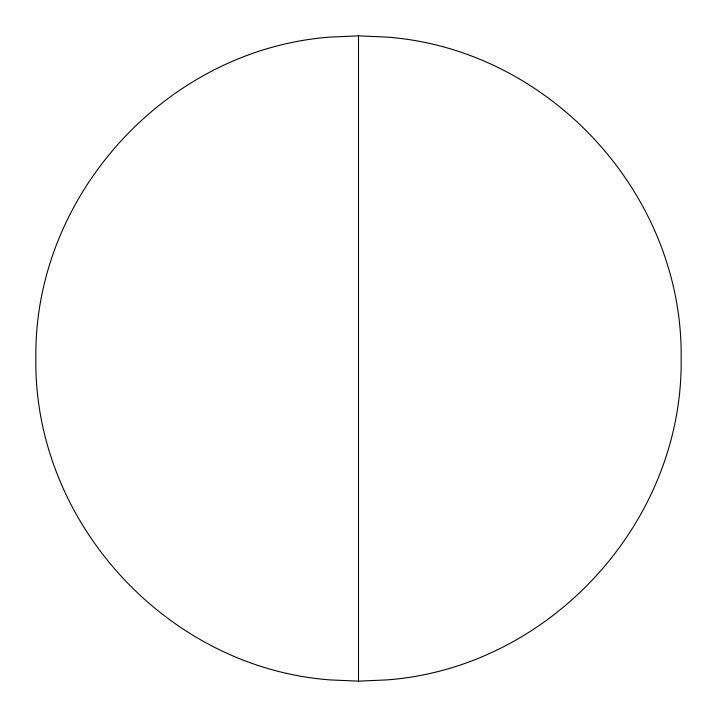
<?xml version="1.0" encoding="UTF-8"?>
<svg xmlns="http://www.w3.org/2000/svg" width="717" height="717" viewBox="0 0 717 717"><rect width="100%" height="100%" fill="white"/><g stroke="black" fill="none" stroke-linecap="round" stroke-linejoin="round"><path stroke-width="1.08" d="M358.5 35.85L330.376 37.078C167.097 49.15 33.645 194.782 35.85 358.5C33.645 522.218 167.097 667.85 330.376 679.922L358.5 681.15L386.624 679.922C549.903 667.85 683.355 522.218 681.15 358.5C683.355 194.782 549.903 49.15 386.624 37.078L358.5 35.85L358.5 681.15"/></g></svg>
